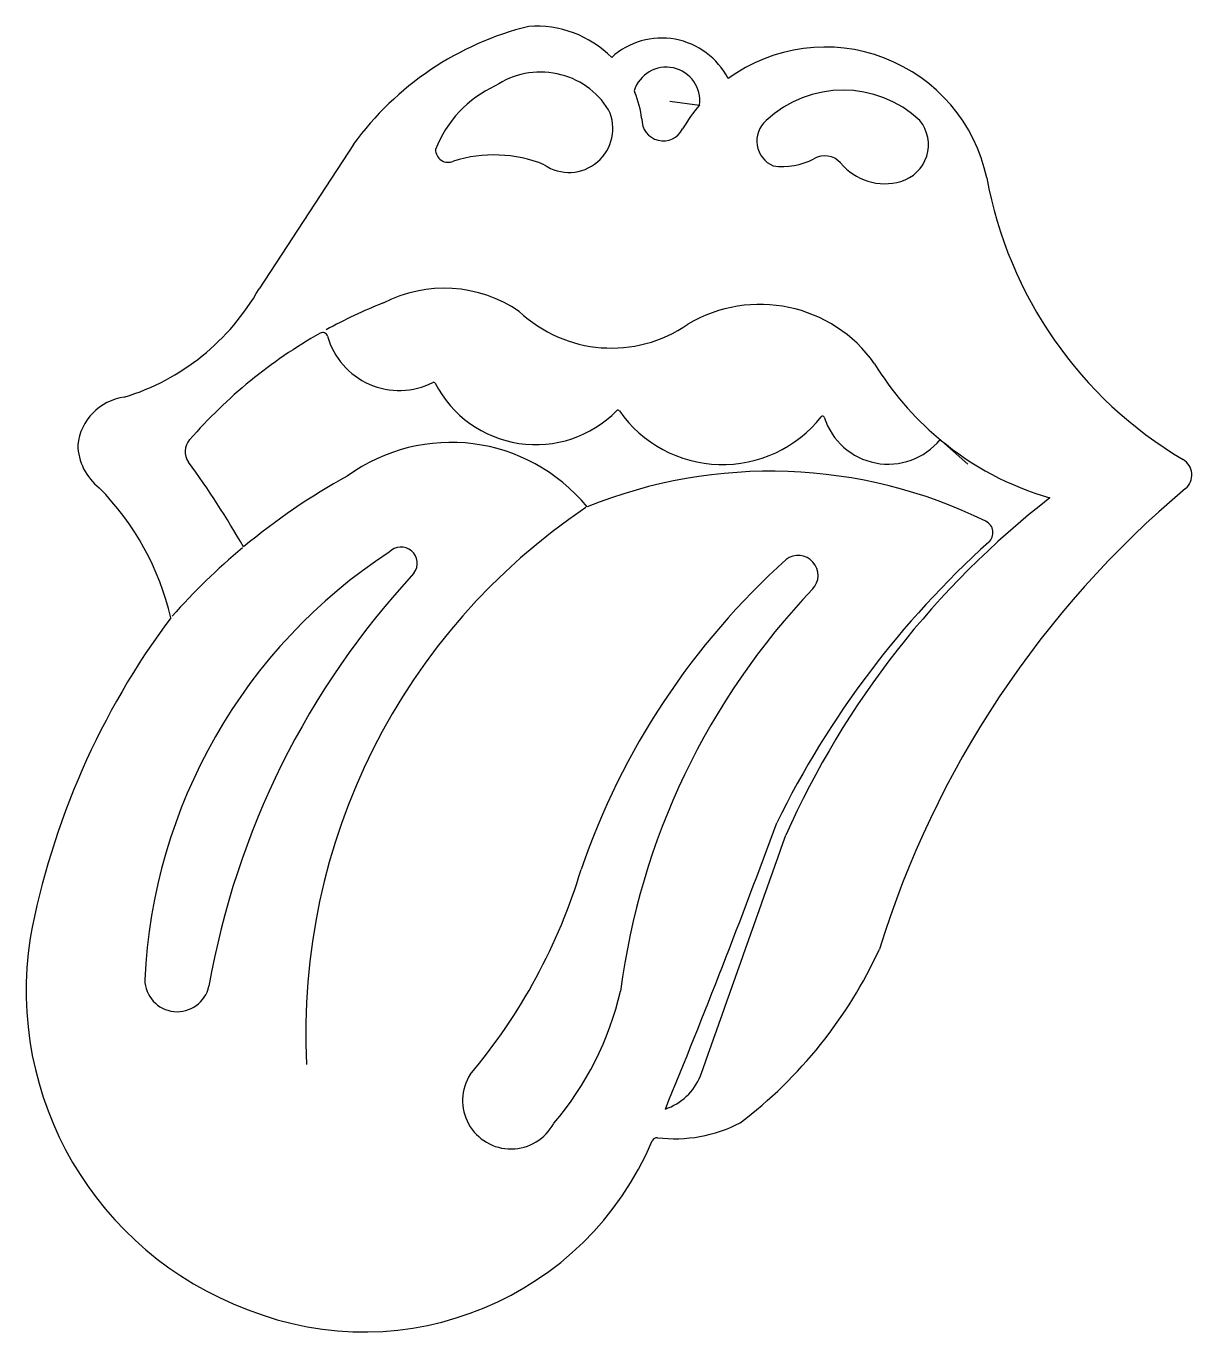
# Model space of a CAD drawing. Extents: x 0.13 to 1.7, y 0 to 1.75.
import ezdxf

# ---------------------------------------------------------------- set-up
doc = ezdxf.new("R2010")
doc.units = 0

msp = doc.modelspace()

# ---------------------------------------------------------------- linework, layer by layer
at = {"layer": 'CK_LEVEL_1', "color": 2, "linetype": 'CONTINUOUS'}
for p, q in [((0.9509, 1.666214), (0.9518, 1.664014)), ((0.9989, 1.652314), (1.0385, 1.647114)), ((0.574, 1.594214), (0.4475, 1.400514)), ((1.3593, 1.199814), (1.3986, 1.164914))]:
    msp.add_line(p, q, dxfattribs=at)
for centre, radius, start, end in [((0.8195, 1.610314), 0.142766, 44.858109, 94.097026), ((0.9086, 1.351214), 0.413598, 103.89177, 144.011217), ((0.9879, 1.637015), 0.100002, 27.128766, 132.243203), ((1.2072, 1.503314), 0.221647, 12.004485, 126.006373), ((0.8252, 1.583914), 0.107527, 31.88677, 124.354676), ((0.9939, 1.653014), 0.044989, 352.464268, 522.934069), ((0.8285, 1.532314), 0.154299, 114.505418, 159.039723), ((1.2311, 1.516014), 0.151046, 46.851069, 133.121292), ((0.8195, 1.610314), 0.142783, 7.324405, 22.092022), ((0.8634, 1.615514), 0.058832, 235.526588, 385.388145), ((1.2072, 1.503314), 0.22161, 139.55569, 149.732397), ((0.99, 1.627914), 0.028906, 178.810639, 333.434949), ((1.1516, 1.598814), 0.036227, 130.858609, 247.111877), ((1.2943, 1.594014), 0.051457, 286.251297, 398.764494), ((0.7012, 1.587014), 0.016807, 178.295272, 295.346825), ((0.7626, 1.400115), 0.180051, 67.979891, 107.51918), ((1.2065, 1.550514), 0.028521, 41.450692, 120.791491), ((1.1503, 1.651914), 0.087441, 261.582633, 298.411792), ((1.2871, 1.618314), 0.076785, 219.557167, 286.335092), ((1.97, 1.648815), 0.554895, 190.317795, 239.395721), ((0.175, 1.553814), 0.312661, 287.038113, 330.639252), ((0.6958, 1.222815), 0.178363, 55.641716, 117.297731), ((0.8631, 0.753414), 0.675545, 111.639157, 118.814881), ((0.9204, 1.501214), 0.180384, 226.617333, 304.588763), ((1.1196, 1.190914), 0.188546, 35.258498, 120.890795), ((0.8631, 0.753414), 0.675551, 119.593364, 138.865138), ((0.5329, 1.334914), 0.00681, 15.256595, 119.953608), ((0.6356, 1.363614), 0.099794, 195.637823, 296.873425), ((1.624, 1.513814), 0.410718, 211.418323, 229.869333), ((0.6818, 1.272414), 0.00246, 27.658747, 116.565051), ((0.8189, 1.343114), 0.151885, 207.27362, 315.533495), ((0.2764, 1.182914), 0.072664, 97.750961, 173.75533), ((0.929, 1.235114), 0.002335, 33.043416, 136.735705), ((1.0693, 1.333414), 0.168926, 215.044815, 321.684715), ((1.2037, 1.227214), 0.002421, 16.930466, 141.709837), ((1.2919, 1.255014), 0.090073, 197.509606, 320.625601), ((0.3724, 1.182014), 0.024123, 138.880882, 216.062299), ((0.7049, 0.957914), 0.236275, 39.315, 126.050622), ((1.624, 1.513814), 0.410742, 230.294446, 253.682804), ((0.2794, 1.192415), 0.075217, 181.218875, 231.911227), ((-0.6494, 0.439514), 1.239008, 29.722512, 36.003238), ((1.6752, 1.150514), 0.024059, 310.110495, 419.280888), ((0.9932, 0.374814), 0.88434, 118.901057, 129.843713), ((1.1338, 0.500615), 0.654913, 63.814463, 112.069482), ((-0.0289, 0.875314), 0.367565, 13.117435, 44.559102), ((2.5357, 0.125214), 1.314522, 130.003676, 162.809786), ((1.3596, 0.401415), 0.849361, 123.873457, 182.868479), ((2.2362, 0.185514), 1.184038, 127.916151, 156.010935), ((1.4152, 1.072914), 0.017133, 312.161212, 423.734063), ((0.9932, 0.374814), 0.884316, 129.972314, 138.506884), ((0.638, 1.031814), 0.021822, 322.447417, 497.037125), ((2.259, 0.136314), 1.243518, 132.014258, 153.898539), ((1.0187, 0.439514), 0.725302, 123.157659, 177.368674), ((1.8197, 0.298214), 0.993859, 131.998354, 161.052713), ((1.1709, 1.015514), 0.026739, 316.515408, 487.253464), ((1.4556, 0.276014), 1.091611, 137.145515, 170.08288), ((1.8858, 0.333514), 0.961245, 136.344549, 172.582212), ((1.1615, 0.337115), 1.038962, 143.252573, 169.378031), ((-9.1902, 4.482514), 11.008738, 337.665869, 339.812312), ((-356.632507, 127.343613), 379.550324, 340.451406, 340.503172), ((0.1381, 0.844014), 0.774432, 319.939612, 343.25682), ((0.5917, 0.458014), 0.456788, 171.108884, 249.470351), ((0.7207, 0.770714), 0.615471, 307.221789, 335.317231), ((0.3377, 0.473514), 0.043605, 180.919807, 347.428579), ((0.5264, 0.551114), 0.416734, 319.418092, 347.03735), ((0.7856, 0.310614), 0.065023, 147.434193, 331.896724), ((0.9673, 0.373114), 0.078234, 288.944695, 337.926597), ((1.005, 0.451514), 0.192244, 263.218776, 297.245092), ((0.588, 0.420414), 0.420414, 248.145445, 337.05194), ((0.9815, 0.253814), 0.006947, 83.287272, 157.126335)]:
    msp.add_arc(centre, radius, start, end, dxfattribs=at)

doc.saveas('drawing.dxf')
